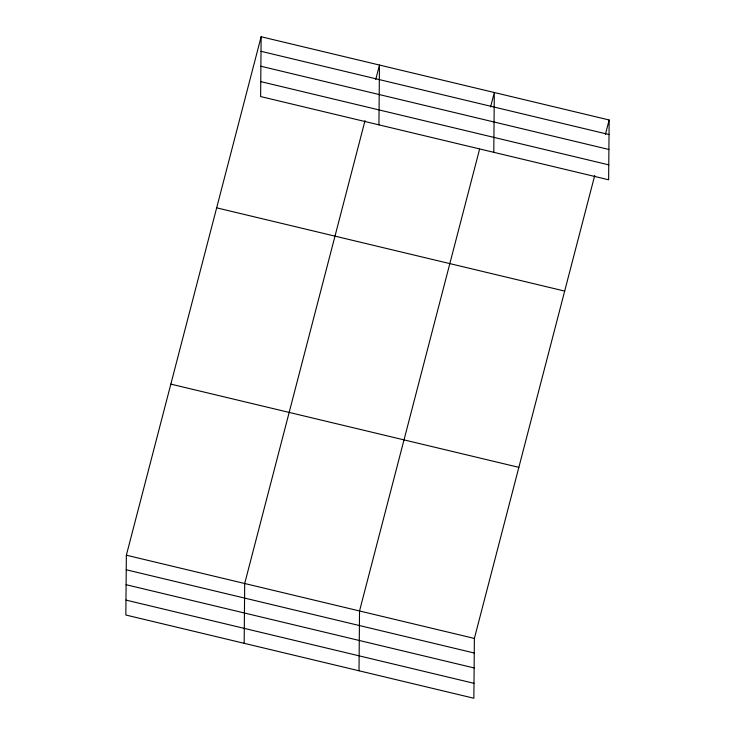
<?xml version="1.0" encoding="UTF-8"?>
<svg xmlns="http://www.w3.org/2000/svg" width="735" height="735" viewBox="0 0 735 735"><rect width="100%" height="100%" fill="white"/><g stroke="black" fill="none" stroke-linecap="round" stroke-linejoin="round"><path stroke-width="1.1" d="M261.136 36.75L260.622 96.561L608.635 179.79L609.159 119.98L261.136 36.75L126.365 555.21L125.841 615.02L473.864 698.25L474.378 638.439L594.716 175.527M244.167 643.318L244.691 583.507L365.029 120.595M359.02 670.779L359.534 610.978L479.578 149.177M378.938 124.858L379.462 65.047L375.714 79.49M493.791 152.32L494.306 92.518L490.557 106.961M605.401 134.422L609.159 119.98M261.017 51.312L609.03 134.542M260.879 66.242L608.902 149.471M260.75 81.622L608.764 164.861M216.669 207.84L564.682 291.078M170.842 384.12L518.855 467.35M126.365 555.21L474.378 638.439M126.236 569.772L474.259 653.011M126.108 584.702L474.121 667.94M125.979 600.091L473.992 683.32"/></g></svg>
